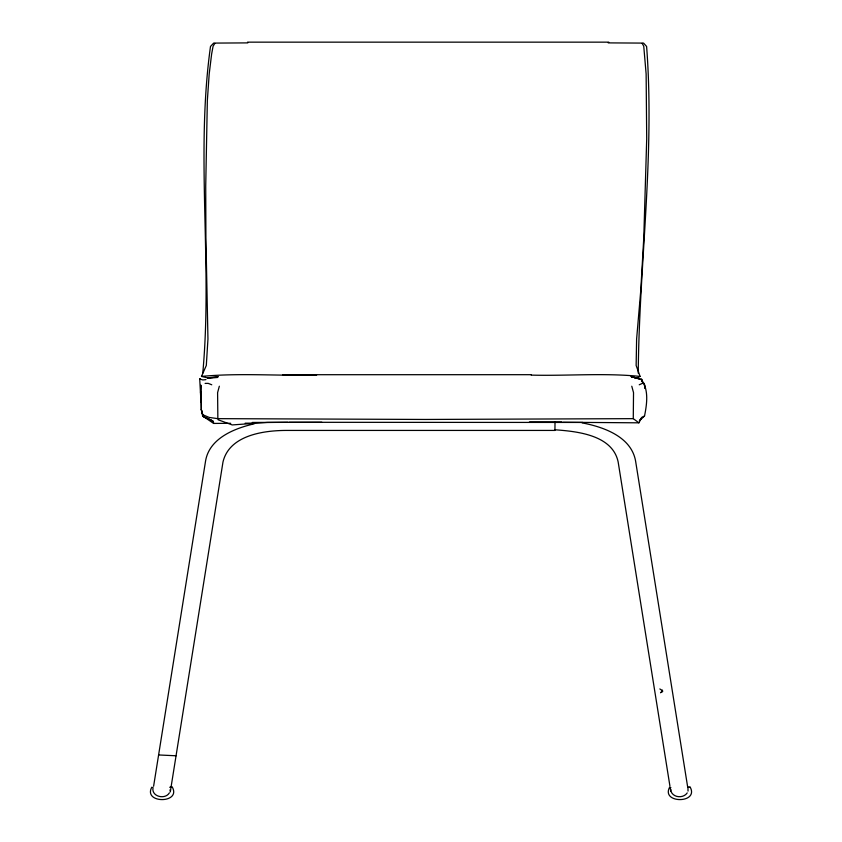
<?xml version="1.0" encoding="UTF-8"?>
<svg xmlns="http://www.w3.org/2000/svg" width="842" height="842" viewBox="0 0 842 842"><rect width="100%" height="100%" fill="white"/><g stroke="black" fill="none" stroke-linecap="round" stroke-linejoin="round"><path stroke-width="1.26" d="M638.236 373.143C639.131 264.293 654.95 155.317 646.603 46.447L643.562 43.1L608.208 42.889M634.815 377.816L637.373 377.879L641.404 379.637C649.014 389.73 646.898 404.297 644.53 415.959L641.783 417.443L638.889 422.821L633.268 418.653L633.531 392.646L631.774 386.215M555.015 422.189L554.931 430.43L286.217 430.43C263.125 430.494 229.308 435.398 222.993 461.953L171.2 786.175M200.533 392.898L200.891 385.12L201.301 409.507L202.533 415.432L204.838 417.443L212.237 420.8L203.206 416.516L201.301 409.507L201.227 391.772L200.975 402.129L199.722 378.974L200.28 378.805M554.983 429.788C576.381 431.357 612.46 434.683 618.154 461.953L669.937 786.175M202.764 373.143C212.794 264.599 195.397 154.707 210.5 46.447L213.657 43.1L247.822 42.889M688.04 791.091L687.925 787.249L690.229 787.228C699.039 803.7 660.812 803.7 669.622 787.228L670.895 787.638M153.602 786.27L205.585 460.89C209.416 438.303 234.402 428.357 254.221 423.831M170.873 788.27L170.431 791.027L170.063 789.785M170.242 791.964L170.473 790.722M219.341 386.215L217.594 392.646L217.857 418.653L425.568 419.453L633.268 418.653M670.716 791.027L671.085 789.785M212.31 377.763L207.564 377.879L201.491 376.416L206.311 365.481L207.953 339.021L205.911 237.928L205.722 186.198L207.353 100.472L209.195 74.012L211.616 54.151L213.079 46.247L214.847 43.395M641.783 417.443L639.394 420.768L644.53 415.959M169.368 792.89C165.095 800.016 151.076 796.574 153.044 787.638L151.77 787.228C142.961 803.7 181.188 803.7 172.378 787.228L170.063 787.228L172.378 787.228M687.219 792.89C683.493 798.5 673.537 797.89 671.021 791.469M642.162 43.395L643.751 46.247L646.13 74.012L646.709 138.814L643.772 237.928L640.783 290.237L636.615 339.021L636.142 365.481L640.099 376.416L637.373 377.879M660.549 692.661L662.58 691.366L662.475 690.672L659.833 688.945M660.696 692.619L662.591 691.408L662.317 690.114M639.236 384.783L642.351 383.373L644.225 383.405L644.898 388.183M202.533 415.432L203.575 415.074L209.195 417.443L217.857 418.653M217.499 377.448L207.564 377.879L218.446 376.606M201.491 376.416C239.686 372.806 278.281 376.027 316.613 375.111M158.643 754.958L176.062 755.779L175.483 755.853M205.953 379.637L202.806 379.952L199.722 378.974M212.742 377.574L217.625 377.395M205.101 383.405L208.206 383.373L211.763 384.783M287.859 422.263L267.282 422.452L232.192 424.926L218.057 419.748M687.925 787.249L690.229 787.228M321.865 422.274L252.316 422.452M204.838 417.443L213.626 423.431L230.708 423.305M245.169 423.2L254.368 423.126M608.808 42.153L247.506 42.153M531.239 375.111C567.476 376.048 604.009 372.774 640.099 376.416M582.874 422.452L289.038 422.295M282.638 374.711L531.323 374.69M561.888 422.263L529.208 422.274L562.098 422.295M638.889 422.821L563.193 422.263M582.159 422.884C603.482 426.947 631.153 436.609 635.563 460.89L687.546 786.27M642.362 382.015L641.404 379.637L631.174 376.606L634.868 377.574M631.174 376.606L639.615 378.889M213.626 423.431L213.342 421.41L203.206 416.516L201.301 409.507M205.995 417.906L213.342 421.41M641.488 378.974L642.309 381.689M670.274 788.27L670.664 790.722M641.709 379.416L641.783 379.952M644.509 384.384L644.951 388.078"/></g></svg>
